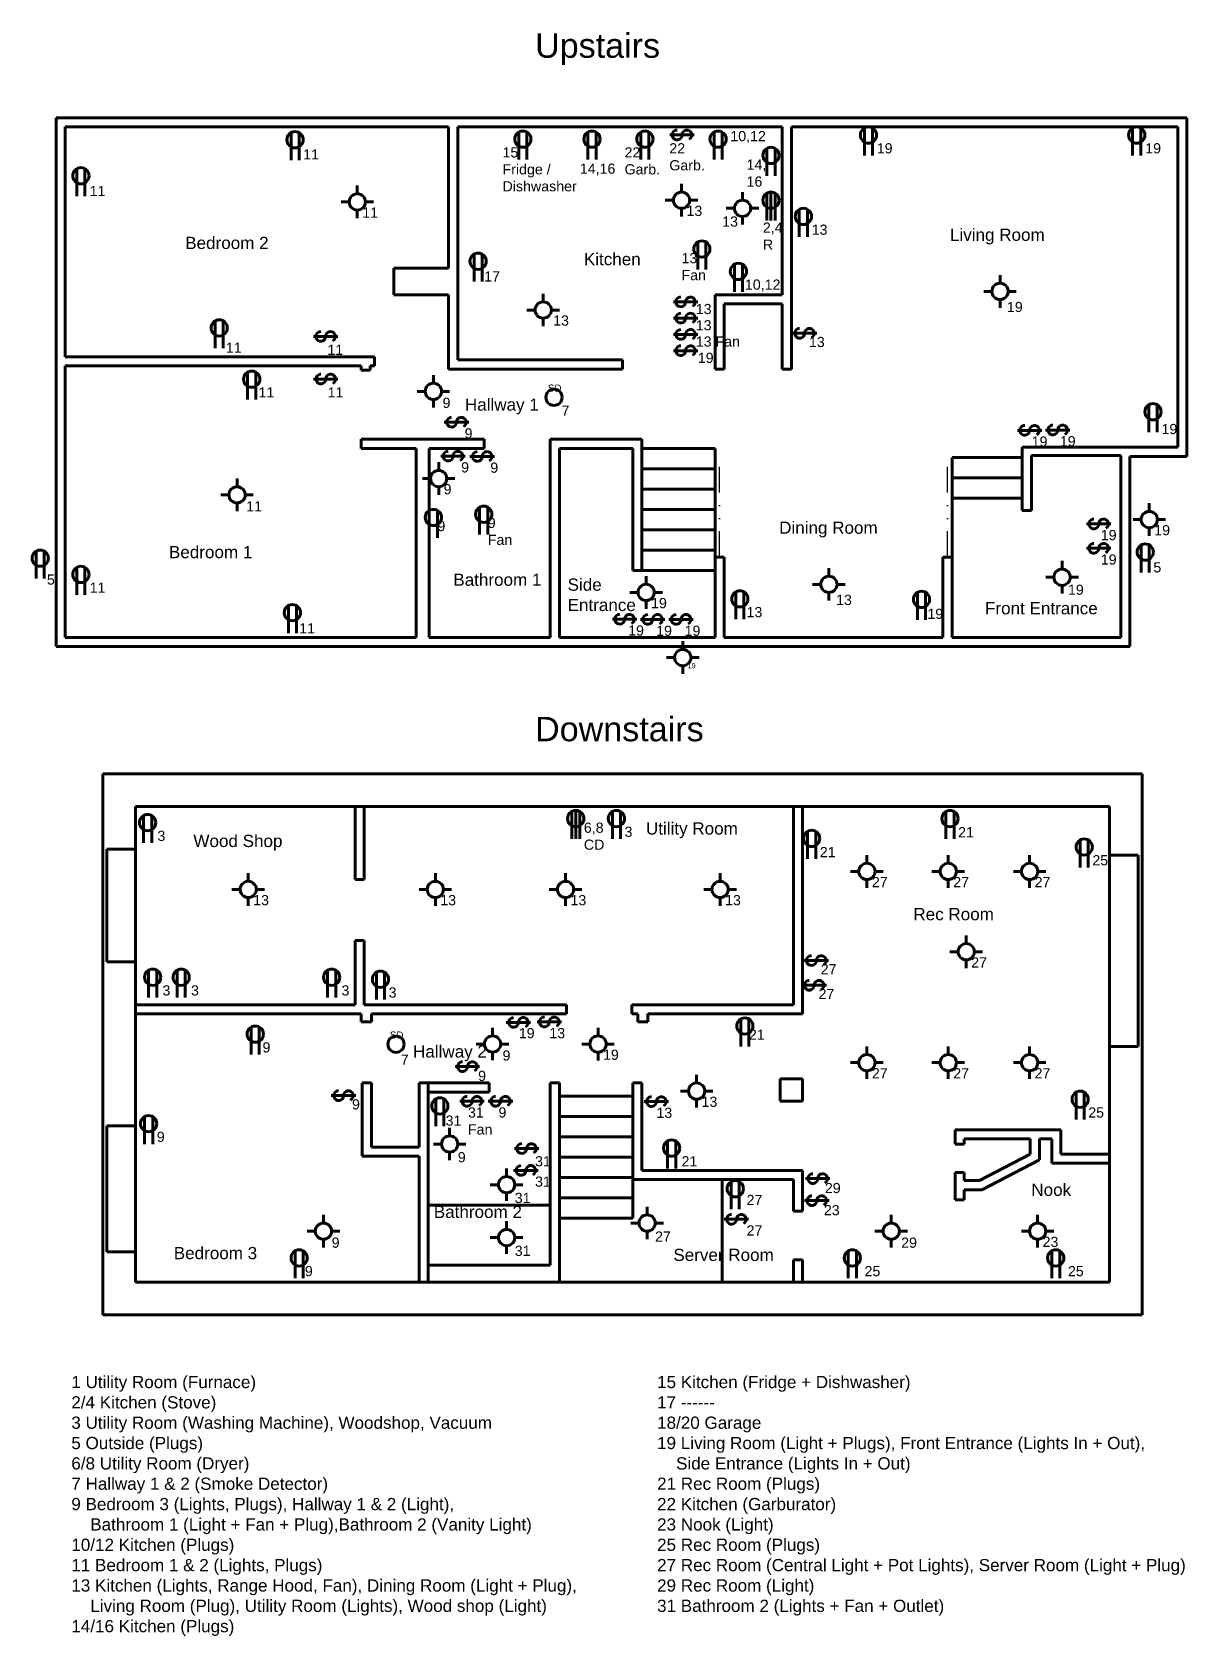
# Model space of a CAD drawing. Header units: inches. Extents: x -367 to 200, y -548 to 241.
import ezdxf

# ---------------------------------------------------------------- set-up
doc = ezdxf.new("R2010")
doc.units = ezdxf.units.IN
doc.linetypes.add('DIVIDE', pattern=[31.75, 12.7, -6.3, 0.1, -6.25, 0.1, -6.3])
doc.layers.get('0').update_dxf_attribs({"linetype": 'CONTINUOUS', "lineweight": 211, "true_color": 0x000000})
doc.layers.add('electrical', color=7, linetype='CONTINUOUS', lineweight=211, true_color=0x000000)
doc.layers.add('room_names', color=7, linetype='CONTINUOUS', lineweight=211, true_color=0x000000)
doc.layers.add('railing', color=7, linetype='DIVIDE', true_color=0x000000)
doc.styles.add('textstyle0', font='')
doc.styles.add('textstyle1', font='')
doc.styles.add('textstyle10', font='')
doc.styles.add('textstyle100', font='')
doc.styles.add('textstyle101', font='')
doc.styles.add('textstyle102', font='')
doc.styles.add('textstyle103', font='')
doc.styles.add('textstyle104', font='')
doc.styles.add('textstyle105', font='')
doc.styles.add('textstyle106', font='')
doc.styles.add('textstyle107', font='')
doc.styles.add('textstyle108', font='')
doc.styles.add('textstyle109', font='')
doc.styles.add('textstyle11', font='')
doc.styles.add('textstyle110', font='')
doc.styles.add('textstyle111', font='')
doc.styles.add('textstyle112', font='')
doc.styles.add('textstyle113', font='')
doc.styles.add('textstyle114', font='')
doc.styles.add('textstyle115', font='')
doc.styles.add('textstyle116', font='')
doc.styles.add('textstyle117', font='')
doc.styles.add('textstyle118', font='')
doc.styles.add('textstyle119', font='')
doc.styles.add('textstyle12', font='')
doc.styles.add('textstyle120', font='')
doc.styles.add('textstyle121', font='')
doc.styles.add('textstyle122', font='')
doc.styles.add('textstyle123', font='')
doc.styles.add('textstyle124', font='')
doc.styles.add('textstyle125', font='')
doc.styles.add('textstyle126', font='')
doc.styles.add('textstyle127', font='')
doc.styles.add('textstyle128', font='')
doc.styles.add('textstyle129', font='')
doc.styles.add('textstyle13', font='')
doc.styles.add('textstyle130', font='')
doc.styles.add('textstyle131', font='')
doc.styles.add('textstyle132', font='')
doc.styles.add('textstyle133', font='')
doc.styles.add('textstyle134', font='')
doc.styles.add('textstyle14', font='')
doc.styles.add('textstyle15', font='')
doc.styles.add('textstyle16', font='')
doc.styles.add('textstyle17', font='')
doc.styles.add('textstyle18', font='')
doc.styles.add('textstyle19', font='')
doc.styles.add('textstyle2', font='')
doc.styles.add('textstyle20', font='')
doc.styles.add('textstyle21', font='')
doc.styles.add('textstyle22', font='')
doc.styles.add('textstyle23', font='')
doc.styles.add('textstyle24', font='')
doc.styles.add('textstyle25', font='')
doc.styles.add('textstyle26', font='')
doc.styles.add('textstyle27', font='')
doc.styles.add('textstyle28', font='')
doc.styles.add('textstyle29', font='')
doc.styles.add('textstyle3', font='')
doc.styles.add('textstyle30', font='')
doc.styles.add('textstyle31', font='')
doc.styles.add('textstyle32', font='')
doc.styles.add('textstyle33', font='')
doc.styles.add('textstyle34', font='')
doc.styles.add('textstyle35', font='')
doc.styles.add('textstyle36', font='')
doc.styles.add('textstyle37', font='')
doc.styles.add('textstyle38', font='')
doc.styles.add('textstyle39', font='')
doc.styles.add('textstyle4', font='')
doc.styles.add('textstyle40', font='')
doc.styles.add('textstyle41', font='')
doc.styles.add('textstyle42', font='')
doc.styles.add('textstyle43', font='')
doc.styles.add('textstyle44', font='')
doc.styles.add('textstyle45', font='')
doc.styles.add('textstyle46', font='')
doc.styles.add('textstyle47', font='')
doc.styles.add('textstyle48', font='')
doc.styles.add('textstyle49', font='')
doc.styles.add('textstyle5', font='')
doc.styles.add('textstyle50', font='')
doc.styles.add('textstyle51', font='')
doc.styles.add('textstyle52', font='')
doc.styles.add('textstyle53', font='')
doc.styles.add('textstyle54', font='')
doc.styles.add('textstyle55', font='')
doc.styles.add('textstyle56', font='')
doc.styles.add('textstyle57', font='')
doc.styles.add('textstyle58', font='')
doc.styles.add('textstyle59', font='')
doc.styles.add('textstyle6', font='')
doc.styles.add('textstyle60', font='')
doc.styles.add('textstyle61', font='')
doc.styles.add('textstyle62', font='')
doc.styles.add('textstyle63', font='')
doc.styles.add('textstyle64', font='')
doc.styles.add('textstyle65', font='')
doc.styles.add('textstyle66', font='')
doc.styles.add('textstyle67', font='')
doc.styles.add('textstyle68', font='')
doc.styles.add('textstyle69', font='')
doc.styles.add('textstyle7', font='')
doc.styles.add('textstyle70', font='')
doc.styles.add('textstyle71', font='')
doc.styles.add('textstyle72', font='')
doc.styles.add('textstyle73', font='')
doc.styles.add('textstyle74', font='')
doc.styles.add('textstyle75', font='')
doc.styles.add('textstyle76', font='')
doc.styles.add('textstyle77', font='')
doc.styles.add('textstyle78', font='')
doc.styles.add('textstyle79', font='')
doc.styles.add('textstyle8', font='')
doc.styles.add('textstyle80', font='')
doc.styles.add('textstyle81', font='')
doc.styles.add('textstyle82', font='')
doc.styles.add('textstyle83', font='')
doc.styles.add('textstyle84', font='')
doc.styles.add('textstyle85', font='')
doc.styles.add('textstyle86', font='')
doc.styles.add('textstyle87', font='')
doc.styles.add('textstyle88', font='')
doc.styles.add('textstyle89', font='')
doc.styles.add('textstyle9', font='')
doc.styles.add('textstyle90', font='')
doc.styles.add('textstyle91', font='')
doc.styles.add('textstyle92', font='')
doc.styles.add('textstyle93', font='')
doc.styles.add('textstyle94', font='')
doc.styles.add('textstyle95', font='')
doc.styles.add('textstyle96', font='')
doc.styles.add('textstyle97', font='')
doc.styles.add('textstyle98', font='')
doc.styles.add('textstyle99', font='')
doc.styles.get('textstyle0').set_extended_font_data('Arial')
doc.styles.get('textstyle1').set_extended_font_data('Arial')
doc.styles.get('textstyle10').set_extended_font_data('Arial')
doc.styles.get('textstyle100').set_extended_font_data('Arial')
doc.styles.get('textstyle101').set_extended_font_data('Arial')
doc.styles.get('textstyle102').set_extended_font_data('Arial')
doc.styles.get('textstyle103').set_extended_font_data('Arial')
doc.styles.get('textstyle104').set_extended_font_data('Arial')
doc.styles.get('textstyle105').set_extended_font_data('Arial')
doc.styles.get('textstyle106').set_extended_font_data('Arial')
doc.styles.get('textstyle107').set_extended_font_data('Arial')
doc.styles.get('textstyle108').set_extended_font_data('Arial')
doc.styles.get('textstyle109').set_extended_font_data('Arial')
doc.styles.get('textstyle11').set_extended_font_data('Arial')
doc.styles.get('textstyle110').set_extended_font_data('Arial')
doc.styles.get('textstyle111').set_extended_font_data('Arial')
doc.styles.get('textstyle112').set_extended_font_data('Arial')
doc.styles.get('textstyle113').set_extended_font_data('Arial')
doc.styles.get('textstyle114').set_extended_font_data('Arial')
doc.styles.get('textstyle115').set_extended_font_data('Arial')
doc.styles.get('textstyle116').set_extended_font_data('Arial')
doc.styles.get('textstyle117').set_extended_font_data('Arial')
doc.styles.get('textstyle118').set_extended_font_data('Arial')
doc.styles.get('textstyle119').set_extended_font_data('Arial')
doc.styles.get('textstyle12').set_extended_font_data('Arial')
doc.styles.get('textstyle120').set_extended_font_data('Arial')
doc.styles.get('textstyle121').set_extended_font_data('Arial')
doc.styles.get('textstyle122').set_extended_font_data('Arial')
doc.styles.get('textstyle123').set_extended_font_data('Arial')
doc.styles.get('textstyle124').set_extended_font_data('Arial')
doc.styles.get('textstyle125').set_extended_font_data('Arial')
doc.styles.get('textstyle126').set_extended_font_data('Arial')
doc.styles.get('textstyle127').set_extended_font_data('Arial')
doc.styles.get('textstyle128').set_extended_font_data('Arial')
doc.styles.get('textstyle129').set_extended_font_data('Arial')
doc.styles.get('textstyle13').set_extended_font_data('Arial')
doc.styles.get('textstyle130').set_extended_font_data('Arial')
doc.styles.get('textstyle131').set_extended_font_data('Arial')
doc.styles.get('textstyle132').set_extended_font_data('Arial')
doc.styles.get('textstyle133').set_extended_font_data('Arial')
doc.styles.get('textstyle134').set_extended_font_data('Arial')
doc.styles.get('textstyle14').set_extended_font_data('Arial')
doc.styles.get('textstyle15').set_extended_font_data('Arial')
doc.styles.get('textstyle16').set_extended_font_data('Arial')
doc.styles.get('textstyle17').set_extended_font_data('Arial')
doc.styles.get('textstyle18').set_extended_font_data('Arial')
doc.styles.get('textstyle19').set_extended_font_data('Arial')
doc.styles.get('textstyle2').set_extended_font_data('Arial')
doc.styles.get('textstyle20').set_extended_font_data('Arial')
doc.styles.get('textstyle21').set_extended_font_data('Arial')
doc.styles.get('textstyle22').set_extended_font_data('Arial')
doc.styles.get('textstyle23').set_extended_font_data('Arial')
doc.styles.get('textstyle24').set_extended_font_data('Arial')
doc.styles.get('textstyle25').set_extended_font_data('Arial')
doc.styles.get('textstyle26').set_extended_font_data('Arial')
doc.styles.get('textstyle27').set_extended_font_data('Arial')
doc.styles.get('textstyle28').set_extended_font_data('Arial')
doc.styles.get('textstyle29').set_extended_font_data('Arial')
doc.styles.get('textstyle3').set_extended_font_data('Arial')
doc.styles.get('textstyle30').set_extended_font_data('Arial')
doc.styles.get('textstyle31').set_extended_font_data('Arial')
doc.styles.get('textstyle32').set_extended_font_data('Arial')
doc.styles.get('textstyle33').set_extended_font_data('Arial')
doc.styles.get('textstyle34').set_extended_font_data('Arial')
doc.styles.get('textstyle35').set_extended_font_data('Arial')
doc.styles.get('textstyle36').set_extended_font_data('Arial')
doc.styles.get('textstyle37').set_extended_font_data('Arial')
doc.styles.get('textstyle38').set_extended_font_data('Arial')
doc.styles.get('textstyle39').set_extended_font_data('Arial')
doc.styles.get('textstyle4').set_extended_font_data('Arial')
doc.styles.get('textstyle40').set_extended_font_data('Arial')
doc.styles.get('textstyle41').set_extended_font_data('Arial')
doc.styles.get('textstyle42').set_extended_font_data('Arial')
doc.styles.get('textstyle43').set_extended_font_data('Arial')
doc.styles.get('textstyle44').set_extended_font_data('Arial')
doc.styles.get('textstyle45').set_extended_font_data('Arial')
doc.styles.get('textstyle46').set_extended_font_data('Arial')
doc.styles.get('textstyle47').set_extended_font_data('Arial')
doc.styles.get('textstyle48').set_extended_font_data('Arial')
doc.styles.get('textstyle49').set_extended_font_data('Arial')
doc.styles.get('textstyle5').set_extended_font_data('Arial')
doc.styles.get('textstyle50').set_extended_font_data('Arial')
doc.styles.get('textstyle51').set_extended_font_data('Arial')
doc.styles.get('textstyle52').set_extended_font_data('Arial')
doc.styles.get('textstyle53').set_extended_font_data('Arial')
doc.styles.get('textstyle54').set_extended_font_data('Arial')
doc.styles.get('textstyle55').set_extended_font_data('Arial')
doc.styles.get('textstyle56').set_extended_font_data('Arial')
doc.styles.get('textstyle57').set_extended_font_data('Arial')
doc.styles.get('textstyle58').set_extended_font_data('Arial')
doc.styles.get('textstyle59').set_extended_font_data('Arial')
doc.styles.get('textstyle6').set_extended_font_data('Arial')
doc.styles.get('textstyle60').set_extended_font_data('Arial')
doc.styles.get('textstyle61').set_extended_font_data('Arial')
doc.styles.get('textstyle62').set_extended_font_data('Arial')
doc.styles.get('textstyle63').set_extended_font_data('Arial')
doc.styles.get('textstyle64').set_extended_font_data('Arial')
doc.styles.get('textstyle65').set_extended_font_data('Arial')
doc.styles.get('textstyle66').set_extended_font_data('Arial')
doc.styles.get('textstyle67').set_extended_font_data('Arial')
doc.styles.get('textstyle68').set_extended_font_data('Arial')
doc.styles.get('textstyle69').set_extended_font_data('Arial')
doc.styles.get('textstyle7').set_extended_font_data('Arial')
doc.styles.get('textstyle70').set_extended_font_data('Arial')
doc.styles.get('textstyle71').set_extended_font_data('Arial')
doc.styles.get('textstyle72').set_extended_font_data('Arial')
doc.styles.get('textstyle73').set_extended_font_data('Arial')
doc.styles.get('textstyle74').set_extended_font_data('Arial')
doc.styles.get('textstyle75').set_extended_font_data('Arial')
doc.styles.get('textstyle76').set_extended_font_data('Arial')
doc.styles.get('textstyle77').set_extended_font_data('Arial')
doc.styles.get('textstyle78').set_extended_font_data('Arial')
doc.styles.get('textstyle79').set_extended_font_data('Arial')
doc.styles.get('textstyle8').set_extended_font_data('Arial')
doc.styles.get('textstyle80').set_extended_font_data('Arial')
doc.styles.get('textstyle81').set_extended_font_data('Arial')
doc.styles.get('textstyle82').set_extended_font_data('Arial')
doc.styles.get('textstyle83').set_extended_font_data('Arial')
doc.styles.get('textstyle84').set_extended_font_data('Arial')
doc.styles.get('textstyle85').set_extended_font_data('Arial')
doc.styles.get('textstyle86').set_extended_font_data('Arial')
doc.styles.get('textstyle87').set_extended_font_data('Arial')
doc.styles.get('textstyle88').set_extended_font_data('Arial')
doc.styles.get('textstyle89').set_extended_font_data('Arial')
doc.styles.get('textstyle9').set_extended_font_data('Arial')
doc.styles.get('textstyle90').set_extended_font_data('Arial')
doc.styles.get('textstyle91').set_extended_font_data('Arial')
doc.styles.get('textstyle92').set_extended_font_data('Arial')
doc.styles.get('textstyle93').set_extended_font_data('Arial')
doc.styles.get('textstyle94').set_extended_font_data('Arial')
doc.styles.get('textstyle95').set_extended_font_data('Arial')
doc.styles.get('textstyle96').set_extended_font_data('Arial')
doc.styles.get('textstyle97').set_extended_font_data('Arial')
doc.styles.get('textstyle98').set_extended_font_data('Arial')
doc.styles.get('textstyle99').set_extended_font_data('Arial')

# ---------------------------------------------------------------- blocks, each defined once
blk = doc.blocks.new('outlet')
at = {"layer": 'electrical'}
for p, q in [((-2, 3.46), (-2, -10)), ((2, -10), (2, 3.46))]:
    blk.add_line(p, q, dxfattribs=at)
blk.add_circle((0, 0), 4, dxfattribs=at)
blk = doc.blocks.new('light')
at = {"layer": 'electrical'}
for p, q in [((0, 4), (0, 8)), ((-4, 0), (-8, 0)), ((4, 0), (8, 0)), ((0, -4), (0, -8))]:
    blk.add_line(p, q, dxfattribs=at)
blk.add_circle((0, 0), 4, dxfattribs=at)
blk = doc.blocks.new('switch')
at = {"layer": 'electrical'}
blk.add_line((-13, 3), (-1, 3), dxfattribs=at)
for centre, start, end in [((-9.4, 3), 116.56505, 0), ((-9.4, 3), 90, 116.56505), ((-4.6, 3), 296.56505, 180)]:
    blk.add_arc(centre, 2.4, start, end, dxfattribs=at)
blk = doc.blocks.new('smoke_detector')
at = {"layer": 'electrical'}
blk.add_circle((0, 0), 4, dxfattribs=at)
at = {"layer": 'electrical', "insert": (-3, 6.25), "char_height": 8, "attachment_point": 1, "style": 'textstyle5'}
blk.add_mtext('\\H3.42857;SD', dxfattribs=at)
blk = doc.blocks.new('outlet_220')
at = {"layer": 'electrical'}
for p, q in [((-2, 3.46), (-2, -10)), ((0, -10), (0, 4)), ((2, -10), (2, 3.46))]:
    blk.add_line(p, q, dxfattribs=at)
blk.add_circle((0, 0), 4, dxfattribs=at)

msp = doc.modelspace()

# ---------------------------------------------------------------- linework, layer by layer
for p, q in [((-355.5, -61.5), (-355.5, 198.5)), ((200.5, 198.5), (-355.5, 198.5)), ((200.5, 32), (200.5, 198.5)), ((-351, 81), (-351, 194)), ((-162.5, 194), (-351, 194)), ((-162.5, 124.5), (-162.5, 194)), ((-158, 194), (1.5, 194)), ((-158, 79.5), (-158, 194)), ((1.5, 111.5), (1.5, 194)), ((196, 194), (6, 194)), ((6, 75), (6, 194)), ((196, 36.5), (196, 194)), ((-162.5, 124.5), (-189.5, 124.5)), ((-189.5, 124.5), (-189.5, 111.5)), ((-189.5, 111.5), (-162.5, 111.5)), ((-162.5, 75), (-162.5, 111.5)), ((-31.5, 111.5), (-31.5, 75)), ((1.5, 111.5), (-31.5, 111.5)), ((1.5, 107), (-27, 107)), ((-27, 107), (-27, 75)), ((1.5, 75), (1.5, 107)), ((-351, 81), (-199, 81)), ((-199, 76.5), (-199, 81)), ((-158, 79.5), (-77, 79.5)), ((-77, 79.5), (-77, 75)), ((-351, -57), (-351, 76.5)), ((-351, 76.5), (-205.5, 76.5)), ((-205.5, 76.5), (-205.5, 74.5)), ((-205.5, 74.5), (-201, 74.5)), ((-201, 76.5), (-201, 74.5)), ((-201, 76.5), (-199, 76.5)), ((-162.5, 75), (-77, 75)), ((-31.5, 75), (-27, 75)), ((1.5, 75), (6, 75)), ((-205.5, 40.5), (-145, 40.5)), ((-205.5, 40.5), (-205.5, 36)), ((-145, 36), (-145, 40.5)), ((-112.5, -57), (-112.5, 40.5)), ((-112.5, 40.5), (-67.5, 40.5)), ((-67.5, 40.5), (-67.5, 36)), ((-205.5, 36), (-178.5, 36)), ((-178.5, -57), (-178.5, 36)), ((-172, -57), (-172, 36)), ((-172, 36), (-145, 36)), ((-108, -57), (-108, 36)), ((-108, 36), (-72, 36)), ((-72, -24), (-72, 36)), ((-67.5, -24), (-67.5, 36)), ((-67.5, 36), (-31.5, 36)), ((-31.5, -17.5), (-31.5, 36)), ((196, 36.5), (119.5, 36.5)), ((119.5, 11.5), (119.5, 36.5)), ((168, 32.5), (124, 32.5)), ((124, 32.5), (124, 5.5)), ((168, 32.5), (168, -57)), ((168, -57), (168, 32.5)), ((168, 5.5), (168, 32.5)), ((172.5, 32), (172.5, -61.5)), ((172.5, 32), (200.5, 32)), ((-67.5, 26), (-31.5, 26)), ((85, 31.5), (119.5, 31.5)), ((85, 11.5), (85, 31.5)), ((-67.5, 16), (-31.5, 16)), ((85, 21.5), (119.5, 21.5)), ((85, -17.5), (85, 11.5)), ((85, 11.5), (119.5, 11.5)), ((119.5, 11.5), (119.5, 5.5)), ((-67.5, 6), (-31.5, 6)), ((119.5, 5.5), (124, 5.5)), ((-67.5, -4), (-31.5, -4)), ((-67.5, -14), (-31.5, -14)), ((-31.5, -57), (-31.5, -17.5)), ((-31.5, -17.5), (-27, -17.5)), ((-27, -57), (-27, -17.5)), ((80.5, -57), (80.5, -17.5)), ((80.5, -17.5), (85, -17.5)), ((85, -57), (85, -17.5)), ((-72, -24), (-67.5, -24)), ((-67.5, -24), (-31.5, -24)), ((-355.5, -61.5), (172.5, -61.5)), ((-351, -57), (-178.5, -57)), ((-172, -57), (-112.5, -57)), ((-108, -57), (-31.5, -57)), ((-27, -57), (80.5, -57)), ((85, -57), (168, -57)), ((-332.5, -390), (-332.5, -124)), ((178.5, -124), (-332.5, -124)), ((178.5, -124), (178.5, -390)), ((162.5, -140), (-316.5, -140)), ((-316.5, -374), (-316.5, -140)), ((-316.5, -140), (-208.5, -140)), ((-208.5, -176), (-208.5, -140)), ((-204, -176), (-204, -140)), ((7, -237.5), (7, -140)), ((11.5, -140), (162.5, -140)), ((11.5, -242), (11.5, -140)), ((162.5, -140), (162.5, -374)), ((-330.5, -161), (-330.5, -216.5)), ((-330.5, -161), (-316.5, -161)), ((162.5, -258), (162.5, -164)), ((176.5, -164), (162.5, -164)), ((176.5, -258), (176.5, -164)), ((-204, -176), (-208.5, -176)), ((-208.5, -206), (-208.5, -237.5)), ((-208.5, -206), (-204, -206)), ((-204, -206), (-204, -237.5)), ((-330.5, -216.5), (-316.5, -216.5)), ((-316.5, -237.5), (-208.5, -237.5)), ((-316.5, -242), (-205.5, -242)), ((-205.5, -246), (-205.5, -242)), ((-204, -237.5), (-104.5, -237.5)), ((-200.5, -242), (-104.5, -242)), ((-200.5, -246), (-200.5, -242)), ((-104.5, -237.5), (-104.5, -242)), ((-72.5, -237.5), (7, -237.5)), ((-72.5, -242), (-72.5, -237.5)), ((-72.5, -242), (-69.5, -242)), ((-69.5, -242), (-69.5, -246)), ((-64.5, -242), (11.5, -242)), ((-64.5, -246), (-64.5, -242)), ((-205.5, -246), (-200.5, -246)), ((-69.5, -246), (-64.5, -246)), ((176.5, -258), (162.5, -258)), ((11.5, -274), (0.5, -274)), ((0.5, -274), (0.5, -285)), ((11.5, -285), (11.5, -274)), ((-205, -312), (-205, -276)), ((-205, -276), (-200.5, -276)), ((-200.5, -307.5), (-200.5, -276)), ((-177, -307.5), (-177, -276)), ((-177, -276), (-172.5, -276)), ((-172.5, -307.5), (-172.5, -276)), ((-142.5, -276), (-172.5, -276)), ((-142.5, -280.5), (-172.5, -280.5)), ((-142.5, -276), (-142.5, -280.5)), ((-112.5, -276), (-112.5, -365.5)), ((-112.5, -276), (-108, -276)), ((-108, -276), (-108, -374)), ((-108, -282.5), (-72, -282.5)), ((-72, -276), (-72, -342.5)), ((-72, -276), (-67.5, -276)), ((-67.5, -319), (-67.5, -276)), ((0.5, -285), (11.5, -285)), ((-330.5, -359), (-330.5, -297)), ((-330.5, -297), (-316.5, -297)), ((-108, -292.5), (-72, -292.5)), ((86.5, -299), (138.5, -299)), ((86.5, -299), (86.5, -306)), ((138.5, -311), (138.5, -299)), ((-200.5, -307.5), (-177, -307.5)), ((-172.5, -307.5), (-172.5, -374)), ((-108, -302.5), (-72, -302.5)), ((86.5, -306), (91, -306)), ((91, -303.5), (123.5, -303.5)), ((91, -306), (91, -303.5)), ((123.5, -311), (123.5, -303.5)), ((128, -313.73), (128, -303.5)), ((128, -303.5), (134, -303.5)), ((134, -315.5), (134, -303.5)), ((-205, -312), (-177, -312)), ((-177, -312), (-177, -374)), ((-108, -312.5), (-72, -312.5)), ((123.5, -311), (98.5, -324)), ((128, -313.73), (99.6, -328.5)), ((138.5, -311), (162.5, -311)), ((-108, -322.5), (-72, -322.5)), ((-67.5, -319), (11.5, -319)), ((11.5, -339), (11.5, -319)), ((86.5, -333.5), (86.5, -320)), ((91, -320), (86.5, -320)), ((91, -324), (91, -320)), ((134, -315.5), (162.5, -315.5)), ((-72, -323.5), (7, -323.5)), ((-28, -323.5), (-28, -374)), ((7, -339), (7, -323.5)), ((91, -324), (98.5, -324)), ((91, -333.5), (91, -328.5)), ((91, -328.5), (99.6, -328.5)), ((-112.5, -336), (-172.5, -336)), ((-108, -332.5), (-72, -332.5)), ((7, -339), (11.5, -339)), ((86.5, -333.5), (91, -333.5)), ((-108, -342.5), (-72, -342.5)), ((-72, -342.5), (-72, -342.5)), ((-330.5, -359), (-316.5, -359)), ((-172.5, -365.5), (-112.5, -365.5)), ((7, -363), (7, -374)), ((7, -363), (11.5, -363)), ((11.5, -363), (11.5, -374)), ((-316.5, -374), (162.5, -374)), ((-332.5, -390), (178.5, -390))]:
    msp.add_line(p, q)
at = {"layer": 'railing'}
for p, q in [((-29.25, -17.5), (-29.25, 27.5)), ((82.75, -17.5), (82.75, 27.5))]:
    msp.add_line(p, q, dxfattribs=at)

# ---------------------------------------------------------------- block references
at = {"layer": 'electrical'}
for name, p in [('outlet', (-238, 187.73)), ('outlet', (-126, 188)), ('outlet', (-92, 188)), ('outlet', (-66, 188)), ('switch', (-40.76, 187.06)), ('outlet', (-30, 188)), ('outlet', (43.93, 190)), ('outlet', (175.82, 190)), ('outlet', (-4, 180)), ('outlet', (-343.31, 170)), ('light', (-48, 158)), ('light', (-207.39, 157.15)), ('light', (-18, 154)), ('outlet_220', (-4, 158)), ('outlet', (11.93, 150)), ('outlet', (-38, 134)), ('outlet', (-148, 128)), ('outlet', (-20, 123)), ('light', (108.61, 113.15)), ('light', (-116, 104)), ('switch', (-39, 105)), ('switch', (-39, 97)), ('outlet', (-275.31, 95.2)), ('switch', (19.49, 89.56)), ('switch', (-216, 88)), ('switch', (-39, 89)), ('switch', (-39, 81)), ('outlet', (-259.31, 70)), ('switch', (-215.91, 67.06)), ('light', (-170, 64)), ('smoke_detector', (-110.68, 61.11)), ('outlet', (183.82, 54)), ('switch', (-151.64, 45.85)), ('switch', (130.15, 41.85)), ('switch', (144, 42)), ('switch', (-153.36, 29.15)), ('switch', (-139, 29)), ('light', (-167.39, 21.15)), ('light', (-266.52, 13.14)), ('light', (182, 1)), ('outlet', (-170, 2)), ('outlet', (-145.25, 3.59)), ('switch', (164.15, -4.15)), ('outlet', (-363.31, -18)), ('switch', (164.15, -16.15)), ('outlet', (180, -15)), ('outlet', (-343.31, -26)), ('light', (24.47, -30.87)), ('light', (139.11, -27.35)), ('light', (-65.39, -34.85)), ('outlet', (-19.31, -38)), ('outlet', (70, -38.27)), ('outlet', (-239.31, -44.8)), ('switch', (-69, -51)), ('switch', (-55.23, -51.12)), ('switch', (-41.23, -51.12)), ('light', (-47.39, -66.85)), ('outlet', (-310.5, -148)), ('outlet_220', (-100, -146)), ('outlet', (-80, -146)), ('outlet', (84, -146)), ('outlet', (16, -155.77)), ('outlet', (150, -160)), ('light', (43.16, -172)), ('light', (83.16, -172)), ('light', (123.16, -172)), ('light', (-261.03, -180.85)), ('light', (-169.03, -180.87)), ('light', (-105.03, -180.87)), ('light', (-29.03, -180.87)), ('light', (92, -211.5)), ('outlet', (-308, -224)), ('outlet', (-294, -224)), ('outlet', (-220, -224)), ('switch', (25.3, -218.8)), ('outlet', (-196, -225)), ('switch', (24.21, -230.96)), ('switch', (-121.17, -249.23)), ('switch', (-106, -249)), ('outlet', (-16.85, -248)), ('outlet', (-257.57, -252)), ('smoke_detector', (-188.37, -256.94)), ('light', (-140.89, -256.85)), ('light', (-89.03, -256.87)), ('light', (43.16, -266)), ('light', (83.16, -266)), ('light', (123.16, -266)), ('switch', (-146.26, -270.94)), ('light', (-40.56, -280)), ('switch', (-207.17, -285.23)), ('outlet', (-166.82, -287.27)), ('switch', (-144, -288)), ('switch', (-130, -288)), ('switch', (-53.35, -288.15)), ('outlet', (148, -284)), ('outlet', (-310, -296)), ('light', (-162, -306)), ('switch', (-117.17, -311.23)), ('outlet', (-52.85, -308)), ('light', (-134, -326)), ('switch', (-117.53, -321.99)), ('switch', (26, -326)), ('outlet', (-21.57, -328)), ('light', (-64.89, -344.85)), ('switch', (25.53, -336.85)), ('light', (-224.04, -348.85)), ('light', (-134, -352)), ('switch', (-14, -346)), ('light', (55.11, -348.85)), ('light', (127.11, -348.85)), ('outlet', (-236, -362)), ('outlet', (36, -362)), ('outlet', (136, -362))]:
    msp.add_blockref(name, p, dxfattribs=at)

# ---------------------------------------------------------------- texts
at = {"char_height": 12, "attachment_point": 1}
for s, insert, style in [('Upstairs', (-120, 240), 'textstyle120'), ('Downstairs', (-120, -96), 'textstyle121')]:
    msp.add_mtext(s, dxfattribs=dict(at, insert=insert, style=style))
at = {"layer": 'electrical', "attachment_point": 1}
for s, insert, char_height, style in [('10,12', (-24, 192), 5, 'textstyle87'), ('11', (-234, 183), 5, 'textstyle78'), ('15\\PFridge /\\PDishwasher', (-136, 184), 5, 'textstyle96'), ('22\\PGarb.', (-76, 184), 5, 'textstyle91'), ('22\\PGarb.', (-54, 186), 5, 'textstyle90'), ('19', (48, 186), 5, 'textstyle60'), ('19', (180, 186), 5, 'textstyle61'), ('14,16', (-98, 176), 5, 'textstyle93'), ('14,\\P16', (-16, 178), 5, 'textstyle92'), ('11', (-339, 165), 5, 'textstyle79'), ('11', (-204.96, 154.4), 5, 'textstyle80'), ('13', (-45.57, 155.26), 5, 'textstyle75'), ('13', (-28, 150), 5, 'textstyle72'), ('2,4\\PR', (-8, 147), 5, 'textstyle102'), ('13', (16, 146), 5, 'textstyle54'), ('13\\PFan', (-48, 132), 5, 'textstyle67'), ('17', (-145, 123), 5, 'textstyle97'), ('10,12', (-16.82, 119), 5, 'textstyle86'), ('13', (-41, 107), 5, 'textstyle66'), ('19', (112, 108), 5, 'textstyle73'), ('13', (-111.11, 101.35), 5, 'textstyle127'), ('13', (-41, 99), 5, 'textstyle69'), ('11', (-272, 88), 5, 'textstyle84'), ('11', (-222.11, 86.94), 5, 'textstyle89'), ('13 Fan', (-41, 91), 5, 'textstyle68'), ('13', (14.66, 90.79), 5, 'textstyle62'), ('19', (-40, 83), 5, 'textstyle63'), ('11', (-256, 66), 5, 'textstyle85'), ('11', (-222, 66), 5, 'textstyle88'), ('9', (-165.48, 60.86), 5, 'textstyle101'), ('7', (-107, 57), 5, 'textstyle98'), ('19', (188, 48), 5, 'textstyle58'), ('9', (-154.64, 45.85), 5, 'textstyle0'), ('19', (124.15, 41.85), 5, 'textstyle129'), ('19', (138, 42), 5, 'textstyle70'), ('9', (-156.36, 29.15), 5, 'textstyle71'), ('9', (-142, 29), 5, 'textstyle131'), ('9', (-164.96, 18.4), 5, 'textstyle74'), ('11', (-262, 10), 5, 'textstyle81'), ('9', (-168, 0.27), 5, 'textstyle77'), ('9\\PFan', (-143.25, 1.86), 5, 'textstyle76'), ('19', (158.15, -4.15), 5, 'textstyle132'), ('19', (184.43, -1.74), 5, 'textstyle100'), ('19', (158.15, -16.15), 5, 'textstyle133'), ('5', (184, -20), 5, 'textstyle104'), ('5', (-360, -26), 5, 'textstyle103'), ('11', (-339, -30), 5, 'textstyle82'), ('19', (142, -31), 5, 'textstyle126'), ('19', (-62.96, -37.6), 5, 'textstyle94'), ('13', (28, -36), 5, 'textstyle65'), ('13', (-16, -42), 5, 'textstyle64'), ('19', (72.87, -42.84), 5, 'textstyle59'), ('11', (-236, -50), 5, 'textstyle83'), ('19', (-74.24, -51.06), 5, 'textstyle30'), ('19', (-60.47, -51.18), 5, 'textstyle1'), ('19', (-46.47, -51.18), 5, 'textstyle134'), ('19', (-44.96, -69.6), 2.5, 'textstyle95'), ('6,8\\PCD', (-96, -148), 5, 'textstyle41'), ('3', (-305.68, -152), 5, 'textstyle57'), ('3', (-76, -150), 5, 'textstyle42'), ('21', (88, -150.23), 5, 'textstyle2'), ('21', (20, -160), 5, 'textstyle6'), ('25', (154, -164), 5, 'textstyle7'), ('27', (45.6, -174.74), 5, 'textstyle10'), ('27', (85.6, -174.74), 5, 'textstyle15'), ('27', (125.6, -174.74), 5, 'textstyle16'), ('13', (-258.6, -183.6), 5, 'textstyle49'), ('13', (-166.59, -183.62), 5, 'textstyle26'), ('13', (-102.59, -183.62), 5, 'textstyle19'), ('13', (-26.59, -183.62), 5, 'textstyle20'), ('27', (20.46, -217.57), 5, 'textstyle23'), ('27', (94.43, -214.24), 5, 'textstyle9'), ('3', (-303.18, -228), 5, 'textstyle55'), ('3', (-289.18, -228), 5, 'textstyle56'), ('3', (-215.18, -228), 5, 'textstyle50'), ('3', (-192, -229), 5, 'textstyle53'), ('27', (19.37, -229.73), 5, 'textstyle22'), ('19', (-128, -249), 5, 'textstyle24'), ('13', (-113, -249), 5, 'textstyle27'), ('21', (-14.85, -249.73), 5, 'textstyle12'), ('9', (-254, -256), 5, 'textstyle35'), ('9', (-136, -260), 5, 'textstyle28'), ('19', (-86.59, -259.62), 5, 'textstyle25'), ('7', (-186, -262), 5, 'textstyle99'), ('9', (-148, -270), 5, 'textstyle31'), ('27', (45.6, -268.74), 5, 'textstyle17'), ('27', (85.6, -268.74), 5, 'textstyle18'), ('27', (125.6, -268.74), 5, 'textstyle13'), ('13', (-38.13, -282.74), 5, 'textstyle3'), ('9', (-210, -284), 5, 'textstyle34'), ('31\\PFan', (-153, -288), 5, 'textstyle39'), ('9', (-138, -288), 5, 'textstyle38'), ('13', (-60.35, -288.15), 5, 'textstyle4'), ('25', (152, -288), 5, 'textstyle11'), ('31', (-164, -292), 5, 'textstyle36'), ('9', (-306, -300), 5, 'textstyle32'), ('9', (-158, -310), 5, 'textstyle110'), ('31', (-120, -312), 5, 'textstyle37'), ('21', (-48, -312), 5, 'textstyle8'), ('31', (-120, -322), 5, 'textstyle43'), ('31', (-130, -330), 5, 'textstyle44'), ('27', (-16, -331), 5, 'textstyle21'), ('29', (22.47, -325.15), 5, 'textstyle51'), ('23', (22, -336), 5, 'textstyle45'), ('27', (-16, -346), 5, 'textstyle14'), ('9', (-220, -352), 5, 'textstyle29'), ('27', (-61, -349), 5, 'textstyle46'), ('29', (60, -352), 5, 'textstyle52'), ('23', (129.54, -351.6), 5, 'textstyle48'), ('31', (-130, -356), 5, 'textstyle40'), ('9', (-233.18, -366), 5, 'textstyle33'), ('25', (42, -366), 5, 'textstyle47'), ('25', (142, -366), 5, 'textstyle128'), ('1 Utility Room (Furnace)\\P2/4 Kitchen (Stove)\\P3 Utility Room (Washing Machine), Woodshop, Vacuum\\P5 Outside (Plugs)\\P6/8 Utility Room (Dryer)\\P7 Hallway 1 & 2 (Smoke Detector)\\P9 Bedroom 3 (Lights, Plugs), Hallway 1 & 2 (Light), \\P    Bathroom 1 (Light + Fan + Plug),Bathroom 2 (Vanity Light)\\P10/12 Kitchen (Plugs)\\P11 Bedroom 1 & 2 (Lights, Plugs)\\P13 Kitchen (Lights, Range Hood, Fan), Dining Room (Light + Plug), \\P    Living Room (Plug), Utility Room (Lights), Wood shop (Light)\\P14/16 Kitchen (Plugs)', (-348, -420), 6, 'textstyle109'), ('15 Kitchen (Fridge + Dishwasher)\\P17 ------\\P18/20 Garage\\P19 Living Room (Light + Plugs), Front Entrance (Lights In + Out), \\P    Side Entrance (Lights In + Out)\\P21 Rec Room (Plugs)\\P22 Kitchen (Garburator)\\P23 Nook (Light)\\P25 Rec Room (Plugs)\\P27 Rec Room (Central Light + Pot Lights), Server Room (Light + Plug)\\P29 Rec Room (Light)\\P31 Bathroom 2 (Lights + Fan + Outlet)', (-60, -420), 6, 'textstyle130')]:
    msp.add_mtext(s, dxfattribs=dict(at, insert=insert, char_height=char_height, style=style))
at = {"layer": 'room_names', "char_height": 6, "attachment_point": 1}
for s, insert, style in [('Living Room', (84, 144), 'textstyle111'), ('Bedroom 2', (-292, 140), 'textstyle116'), ('Kitchen', (-96, 132), 'textstyle105'), ('Hallway 1', (-154.5, 60.5), 'textstyle124'), ('Dining Room', (0, 0), 'textstyle106'), ('Bedroom 1', (-300, -12), 'textstyle108'), ('Bathroom 1', (-160.18, -25.58), 'textstyle107'), ('Side\\PEntrance', (-104, -28), 'textstyle118'), ('Front Entrance', (101.22, -39.61), 'textstyle117'), ('Utility Room', (-65.49, -147.86), 'textstyle122'), ('Wood Shop', (-288, -154), 'textstyle123'), ('Rec Room', (66, -190), 'textstyle119'), ('Hallway 2', (-180, -257.5), 'textstyle125'), ('Nook', (124, -325.5), 'textstyle113'), ('Bathroom 2', (-169.78, -336.35), 'textstyle114'), ('Bedroom 3', (-297.63, -356.62), 'textstyle115'), ('Server Room', (-52, -357.5), 'textstyle112')]:
    msp.add_mtext(s, dxfattribs=dict(at, insert=insert, style=style))

doc.saveas('drawing.dxf')
